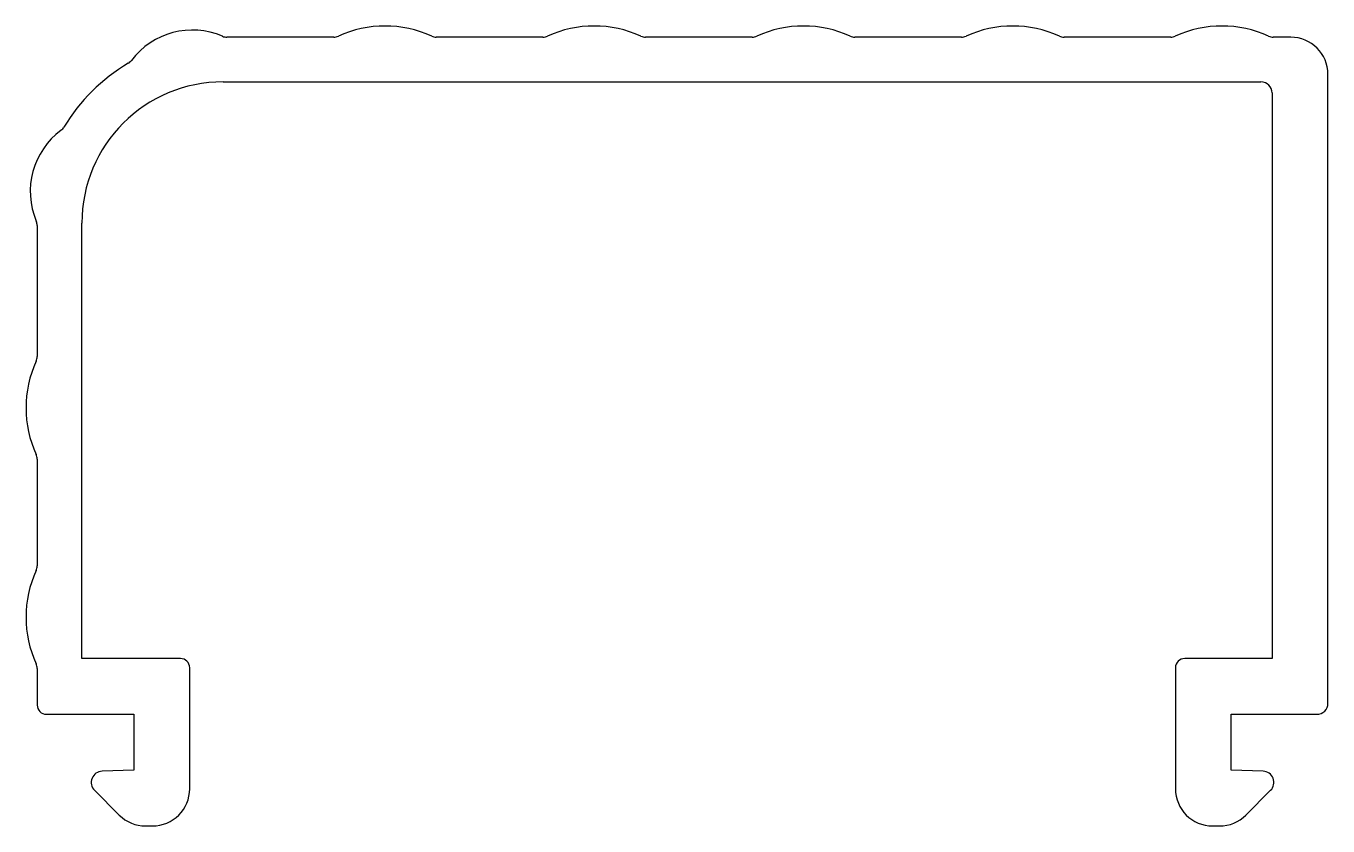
# Model space of a CAD drawing. Extents: x 2461.7 to 2496.7, y 1698.4 to 1719.9.
import ezdxf

# ---------------------------------------------------------------- set-up
doc = ezdxf.new("R2010")
doc.units = 0
doc.layers.get('0').update_dxf_attribs({"linetype": 'CONTINUOUS'})

msp = doc.modelspace()

# ---------------------------------------------------------------- linework, layer by layer
for p, q in [((2470.009, 1719.572), (2467.139, 1719.572)), ((2475.634, 1719.572), (2472.767, 1719.572)), ((2481.259, 1719.572), (2478.392, 1719.572)), ((2486.884, 1719.572), (2484.017, 1719.572)), ((2492.509, 1719.572), (2489.642, 1719.572)), ((2495.737, 1719.572), (2495.267, 1719.572)), ((2496.737, 1701.672), (2496.737, 1718.572)), ((2467.037, 1718.372), (2494.937, 1718.372)), ((2495.237, 1718.072), (2495.237, 1702.872)), ((2462.037, 1714.509), (2462.037, 1710.988)), ((2463.237, 1702.872), (2463.237, 1714.572)), ((2462.037, 1708.23), (2462.037, 1705.363)), ((2465.887, 1702.872), (2463.237, 1702.872)), ((2495.237, 1702.872), (2492.887, 1702.872)), ((2462.037, 1702.605), (2462.037, 1701.622)), ((2466.137, 1699.372), (2466.137, 1702.622)), ((2492.637, 1702.622), (2492.637, 1699.372)), ((2462.287, 1701.372), (2464.637, 1701.372)), ((2464.637, 1701.372), (2464.637, 1699.872)), ((2494.137, 1701.372), (2496.437, 1701.372)), ((2494.137, 1699.872), (2494.137, 1701.372)), ((2464.637, 1699.872), (2463.781, 1699.842)), ((2494.994, 1699.842), (2494.137, 1699.872)), ((2463.579, 1699.33), (2464.245, 1698.665)), ((2494.53, 1698.665), (2495.196, 1699.33)), ((2464.952, 1698.372), (2465.137, 1698.372)), ((2493.637, 1698.372), (2493.823, 1698.372))]:
    msp.add_line(p, q)
for centre, radius, start, end in [((2466.208, 1717.714), 2.05, 66.6495, 142.9751), ((2467.139, 1719.872), 0.3, 246.6562, 270.0054), ((2470.009, 1719.872), 0.3, 270.011, 294.5517), ((2471.388, 1716.851), 3.021, 65.4594, 114.5406), ((2472.767, 1719.872), 0.3, 245.4483, 269.9898), ((2475.634, 1719.872), 0.3, 270.011, 294.5517), ((2477.013, 1716.851), 3.021, 65.4594, 114.5406), ((2478.392, 1719.872), 0.3, 245.4483, 269.9898), ((2481.259, 1719.872), 0.3, 270.011, 294.5517), ((2482.638, 1716.851), 3.021, 65.4594, 114.5406), ((2484.017, 1719.872), 0.3, 245.4483, 269.9898), ((2486.884, 1719.872), 0.3, 270.011, 294.5517), ((2488.263, 1716.851), 3.021, 65.4594, 114.5406), ((2489.642, 1719.872), 0.3, 245.4483, 269.9898), ((2492.509, 1719.872), 0.3, 270.011, 294.5517), ((2493.888, 1716.851), 3.021, 65.4596, 114.5404), ((2495.267, 1719.872), 0.3, 245.4483, 269.9919), ((2495.737, 1718.572), 1, 0, 90), ((2467.037, 1714.572), 5, 120.6921, 148.8717), ((2464.332, 1719.129), 0.3, 300.6938, 322.9803), ((2467.037, 1714.572), 3.8, 90, 179.9998), ((2494.937, 1718.072), 0.3, 0.0023, 90.0006), ((2462.501, 1717.311), 0.3, 306.5926, 328.8815), ((2463.901, 1715.425), 2.05, 126.5876, 202.9511), ((2461.737, 1714.509), 0.3, 0.0035, 22.9513), ((2464.758, 1709.609), 3.021, 155.4591, 204.5406), ((2461.737, 1710.988), 0.3, 335.4582, 359.9987), ((2461.737, 1708.23), 0.3, 0.0104, 24.5447), ((2464.758, 1703.984), 3.021, 155.4591, 204.5406), ((2461.737, 1705.363), 0.3, 335.4582, 359.9987), ((2465.887, 1702.622), 0.25, 0, 90), ((2492.887, 1702.622), 0.25, 90, 180), ((2461.737, 1702.605), 0.3, 0.0104, 24.5447), ((2462.287, 1701.622), 0.25, 180, 270), ((2496.437, 1701.672), 0.3, 269.9994, 0.0093), ((2463.791, 1699.542), 0.3, 92, 224.9987), ((2494.983, 1699.542), 0.3, 315.0013, 88), ((2465.137, 1699.372), 1, 270, 0), ((2493.637, 1699.372), 1, 180, 270), ((2464.952, 1699.372), 1, 225.0038, 270.0027), ((2493.823, 1699.372), 1, 269.9973, 314.9962)]:
    msp.add_arc(centre, radius, start, end)

doc.saveas('drawing.dxf')
